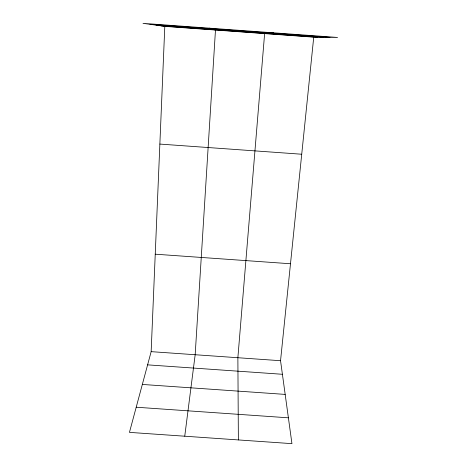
<?xml version="1.0" encoding="UTF-8"?>
<svg xmlns="http://www.w3.org/2000/svg" width="467" height="467" viewBox="0 0 467 467"><rect width="100%" height="100%" fill="white"/><g stroke="black" fill="none" stroke-linecap="round" stroke-linejoin="round"><path stroke-width="0.7" d="M313.736 37.162L280.544 360.711L291.945 443.65L129.452 432.372L151.15 351.651L164.804 26.374L143.007 23.35L337.548 37.442L313.736 37.162L164.804 26.374M184.745 436.207L195.171 354.733L215.48 30.046L209.216 28.148M273.411 32.795L264.626 33.606L237.872 357.728L238.368 439.932M151.15 351.651L280.544 360.711M147.601 364.855L282.412 374.283M142.336 384.44L285.179 394.405M136.212 407.218L288.396 417.813M159.866 144.075L301.723 154.233M155.242 254.188L290.492 263.756M149.989 24.319L329.924 37.354M156.159 25.177L323.182 37.272M161.354 25.895L317.502 37.208"/></g></svg>
